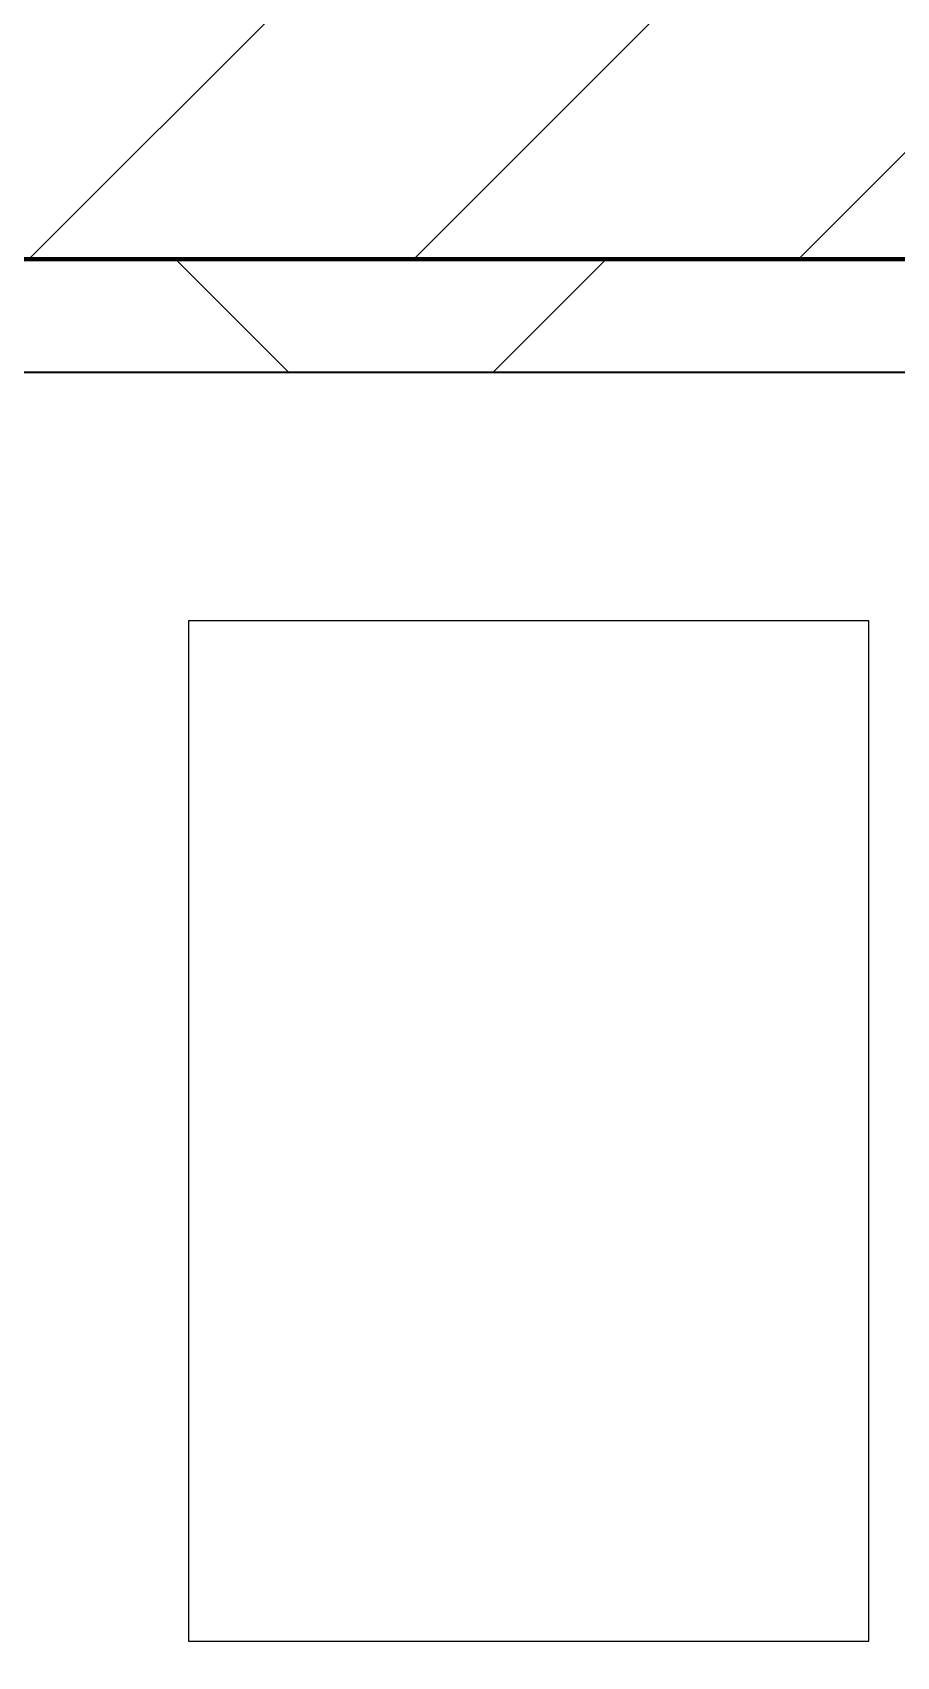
# Model space of a CAD drawing. Header units: millimetres. Extents: x -794868 to -715506, y -16735 to 22434.
# Drawn here: x -731801 to -731420, y 7328 to 8044 of the extents above; entities that cross this region are included whole.
import ezdxf
from ezdxf.xclip import XClip

# ---------------------------------------------------------------- set-up
doc = ezdxf.new("R2010")
doc.units = ezdxf.units.MM
doc.header["$XCLIPFRAME"] = 0
doc.layers.add('000 - WIPEOUT', color=250, linetype='Continuous')
doc.layers.add('A11_ALU.SOLID SHEET', color=2, linetype='Continuous')
for name, color, linetype, lineweight in [('A-GLAZ-CURT', 2, 'Continuous', 9), ('A-WALL', 5, 'Continuous', 35), ('A-WALL-FNSH', 2, 'Continuous', 35), ('A-WALL-PATT', 1, 'Continuous', 35)]:
    doc.layers.add(name, color=color, linetype=linetype, lineweight=lineweight)

# ---------------------------------------------------------------- blocks, each defined once
blk = doc.blocks.new('PPLS-PP19_Custom Tile Pattern - Custom Tile Pattern-V51-4262-01 ENLARGED UPPER PLATFORM LEVEL - REFLECTED CEILING PLAN - SHEET 3')
at = {"layer": 'A-GLAZ-CURT'}
for p, q in [((-300, 0), (300, 0)), ((300, 0), (-300, 0)), ((195.99, 0), (213.31, 0)), ((213.31, 0), (195.99, 0)), ((230.06, 0), (300, 0)), ((-300, -50), (300, -50)), ((300, -50), (-300, -50))]:
    blk.add_line(p, q, dxfattribs=at)
for points, knots in [([(-26.75, 0), (-27.82, 0), (-36.18, 0), (-53.55, 0), (-78.2, 0), (-110.94, 0), (-130.52, 0), (-147.74, 0), (-149.07, 0)], [-8718.362214, -8718.362214, -8718.362214, -8718.362214, -8532.293389, -8073.216054, -7508.296369, -7004.680444, -6449.282163, -6277.220794, -6277.220794, -6277.220794, -6277.220794]), ([(-134.15, 0), (-133.32, 0), (-130.31, 0), (-117.33, 0), (-92.04, 0), (-74.02, 0), (-62.74, 0), (-60.36, 0), (-59.97, 0)], [-7657.439573, -7657.439573, -7657.439573, -7657.439573, -7293.749979, -6839.55839, -6236.997189, -5713.340575, -5140.470607, -5006.787413, -5006.787413, -5006.787413, -5006.787413]), ([(-118.94, 0), (-117.03, 0), (-106.24, 0), (-86.68, 0), (-63.44, 0), (-55.07, 0), (-51.75, 0), (-51.08, 0)], [-5094.045796, -5094.045796, -5094.045796, -5094.045796, -4994.692869, -4542.524482, -4008.285538, -3689.699207, -3620.618929, -3620.618929, -3620.618929, -3620.618929]), ([(-36.33, 0), (-36.43, 0), (-37.27, 0), (-45.02, 0), (-46.13, 0), (-60.59, 0), (-81.23, 0), (-99.51, 0), (-114.02, 0), (-117.28, 0), (-118.78, 0)], [-1855.773136, -1855.773136, -1855.773136, -1855.773136, -1810.870157, -1672.078046, -1405.135169, -1060.00838, -740.068933, -229.489605, -116.330425, 0, 0, 0, 0]), ([(-36.62, 0), (-36.62, 0), (-40.35, 0), (-44.32, 0), (-58.97, 0), (-85.2, 0), (-107.61, 0), (-116.56, 0), (-117.56, 0)], [-4069.478503, -4069.478503, -4069.478503, -4069.478503, -3858.647035, -3538.256648, -2842.901703, -2193.204658, -1433.981041, -985.49888, -985.49888, -985.49888, -985.49888]), ([(-115.82, 0), (-114.96, 0), (-110.41, 0), (-96.78, 0), (-71.33, 0), (-42.53, 0), (-12.78, 0), (4.23, 0), (9.64, 0), (10.14, 0), (10.18, 0)], [-5724.064692, -5724.064692, -5724.064692, -5724.064692, -5430.283136, -5103.229623, -4799.173296, -4065.652676, -3589.737505, -3285.047089, -3066.359526, -3044.715262, -3044.715262, -3044.715262, -3044.715262]), ([(-51.36, 0), (-53.43, 0), (-60.28, 0), (-75.59, 0), (-94, 0), (-112.01, 0), (-114.94, 0), (-115.63, 0)], [-1583.251936, -1583.251936, -1583.251936, -1583.251936, -1466.981642, -1208.454564, -789.402658, -501.969187, -243.577221, -243.577221, -243.577221, -243.577221]), ([(-29.03, 0), (-33.97, 0), (-43.74, 0), (-56.37, 0), (-71.66, 0), (-77.83, 0), (-82.66, 0), (-83.28, 0), (-83.28, 0)], [-2680.714891, -2680.714891, -2680.714891, -2680.714891, -2413.671296, -2161.752162, -2006.592567, -1646.621388, -1424.436217, -1393.971743, -1393.971743, -1393.971743, -1393.971743]), ([(-83.28, 0), (-83.28, 0), (-82.91, 0), (-76.14, 0), (-64.83, 0), (-56.59, 0), (-51.99, 0)], [-1393.4169, -1393.4169, -1393.4169, -1393.4169, -1353.722004, -1274.333717, -1073.56893, -750.600169, -750.600169, -750.600169, -750.600169]), ([(-66.39, 0), (-66.39, 0), (-63.63, 0), (-58.22, 0), (-52.39, 0), (-51.06, 0)], [-2493.31794, -2493.31794, -2493.31794, -2493.31794, -2315.303971, -1809.437387, -1666.344719, -1666.344719, -1666.344719, -1666.344719]), ([(-51.07, 0), (-51.26, 0), (-58.48, 0), (-65.77, 0), (-66.37, 0), (-66.38, 0)], [-2993.550049, -2993.550049, -2993.550049, -2993.550049, -2981.410125, -2542.574734, -2498.224237, -2498.224237, -2498.224237, -2498.224237]), ([(-63.63, 0), (-61.49, 0), (-57.39, 0), (-54.49, 0), (-45.2, 0), (-40.79, 0), (-40.46, 0), (-40.44, 0)], [-2969.237017, -2969.237017, -2969.237017, -2969.237017, -2851.217951, -2734.127174, -2474.780881, -2410.990208, -2350.645972, -2350.645972, -2350.645972, -2350.645972]), ([(-58.83, 0), (-58.37, 0), (-57.29, 0), (-54.23, 0), (-46.33, 0), (-42.62, 0), (-41.76, 0)], [-4859.52896, -4859.52896, -4859.52896, -4859.52896, -4680.891996, -4469.85053, -4321.566175, -4270.495146, -4270.495146, -4270.495146, -4270.495146]), ([(76.63, 0), (74.8, 0), (67.65, 0), (53.52, 0), (37, 0), (24.07, 0), (12.82, 0), (-2.9, 0), (-20.62, 0), (-32.81, 0), (-44.41, 0), (-50.64, 0), (-51.51, 0)], [-3095.572228, -3095.572228, -3095.572228, -3095.572228, -2950.589685, -2634.532728, -2313.748533, -2106.613311, -1925.670641, -1617.263037, -1290.787923, -1039.307308, -819.71621, -668.521771, -668.521771, -668.521771, -668.521771]), ([(-51.47, 0), (-50.97, 0), (-47.32, 0), (-46.01, 0), (-40.22, 0), (-36.78, 0)], [-594.810991, -594.810991, -594.810991, -594.810991, -508.377888, -260.442412, 0, 0, 0, 0]), ([(9.32, 0), (9.08, 0), (7.65, 0), (2.57, 0), (-12.23, 0), (-25.64, 0), (-38.33, 0), (-47.43, 0), (-51.05, 0)], [-2922.926651, -2922.926651, -2922.926651, -2922.926651, -2882.788014, -2720.818881, -2518.50168, -2125.455881, -1792.521578, -1589.016822, -1589.016822, -1589.016822, -1589.016822]), ([(-51.03, 0), (-44.52, 0), (-33.84, 0), (-29.82, 0), (-29.19, 0)], [-1665.482825, -1665.482825, -1665.482825, -1665.482825, -963.711516, -666.19313, -666.19313, -666.19313, -666.19313]), ([(-51.03, 0), (-49.96, 0), (-44.07, 0), (-36.49, 0), (-33.57, 0), (-29.94, 0), (-28.57, 0)], [-727.834331, -727.834331, -727.834331, -727.834331, -651.549973, -296.515819, -83.513472, 0, 0, 0, 0]), ([(31.18, 0), (25.97, 0), (11.99, 0), (-16.6, 0), (-38.85, 0), (-50.86, 0)], [-4496.803627, -4496.803627, -4496.803627, -4496.803627, -4222.080604, -3745.412743, -2997.869085, -2997.869085, -2997.869085, -2997.869085]), ([(-50.82, 0), (-50.17, 0), (-46.86, 0), (-30.79, 0), (-18.03, 0), (7.75, 0), (13.52, 0), (16.81, 0)], [-3611.892917, -3611.892917, -3611.892917, -3611.892917, -3546.54457, -3315.260113, -2864.387349, -2439.246196, -2124.147208, -2124.147208, -2124.147208, -2124.147208]), ([(-41.76, 0), (-39.9, 0), (-37.72, 0), (-36.92, 0), (-36.77, 0)], [-4270.495146, -4270.495146, -4270.495146, -4270.495146, -4161.040818, -4106.245333, -4106.245333, -4106.245333, -4106.245333]), ([(-36.78, 0), (-32.43, 0), (-19.22, 0), (8.83, 0), (43.36, 0), (70.92, 0), (82.12, 0), (83.66, 0)], [-6191.144455, -6191.144455, -6191.144455, -6191.144455, -5862.463379, -5340.621928, -4573.028122, -4094.177415, -3869.465285, -3869.465285, -3869.465285, -3869.465285]), ([(-36.29, 0), (-36.29, 0), (-34.66, 0), (-28.88, 0), (-26.95, 0), (-26.54, 0)], [-9150.272121, -9150.272121, -9150.272121, -9150.272121, -9057.163041, -8919.836787, -8834.607043, -8834.607043, -8834.607043, -8834.607043]), ([(30.82, 0), (29.27, 0), (20.14, 0), (3.54, 0), (-16.58, 0), (-34.76, 0), (-36.04, 0)], [-10462.034656, -10462.034656, -10462.034656, -10462.034656, -10363.088938, -9884.23066, -9424.652049, -9182.880979, -9182.880979, -9182.880979, -9182.880979]), ([(-33.34, 0), (-33.34, 0), (-32.93, 0), (-31.16, 0), (-30.52, 0)], [-2415.024266, -2415.024266, -2415.024266, -2415.024266, -2357.633367, -2323.618664, -2323.618664, -2323.618664, -2323.618664]), ([(70.61, 0), (66.16, 0), (55.8, 0), (39.61, 0), (24.74, 0), (2.64, 0), (-17.84, 0), (-30.57, 0), (-31.82, 0), (-32, 0)], [-4647.237329, -4647.237329, -4647.237329, -4647.237329, -4326.416877, -4098.545751, -3766.694881, -3333.063701, -2994.501669, -2698.150104, -2614.070998, -2614.070998, -2614.070998, -2614.070998]), ([(-30.76, 0), (-30.73, 0), (-29.99, 0), (-23.47, 0), (-15.75, 0), (-15.19, 0)], [-54176.191683, -54176.191683, -54176.191683, -54176.191683, -54157.274271, -53749.15266, -53717.791567, -53717.791567, -53717.791567, -53717.791567]), ([(-30.52, 0), (-27.11, 0), (-17.83, 0), (0.75, 0), (12.38, 0), (16.82, 0)], [-2323.618664, -2323.618664, -2323.618664, -2323.618664, -2142.497158, -1716.209403, -1452.261665, -1452.261665, -1452.261665, -1452.261665]), ([(-13, 0), (-14.35, 0), (-17.68, 0), (-25.97, 0), (-29.52, 0), (-30.21, 0)], [-55207.591944, -55207.591944, -55207.591944, -55207.591944, -54789.006179, -54461.685999, -54290.791712, -54290.791712, -54290.791712, -54290.791712]), ([(8.33, 0), (8.19, 0), (7.18, 0), (0.32, 0), (-13.89, 0), (-24.92, 0), (-29.03, 0)], [-3574.286521, -3574.286521, -3574.286521, -3574.286521, -3526.962355, -3285.499107, -2903.012179, -2680.714891, -2680.714891, -2680.714891, -2680.714891]), ([(-28.98, 0), (-28.66, 0), (-27.39, 0), (-24.45, 0), (-22.56, 0)], [-166.548282, -166.548282, -166.548282, -166.548282, -102.06493, 0, 0, 0, 0]), ([(-28.57, 0), (-26.93, 0), (-20.29, 0), (-11.45, 0), (2.08, 0), (10.92, 0), (15.18, 0), (15.75, 0)], [-5361.429781, -5361.429781, -5361.429781, -5361.429781, -5261.36855, -5050.479954, -4785.90057, -4596.498881, -4567.143888, -4567.143888, -4567.143888, -4567.143888]), ([(-22.56, 0), (-20.27, 0), (-17.03, 0), (-11.36, 0), (-7.66, 0), (-6.6, 0), (-6.44, 0)], [-56468.192263, -56468.192263, -56468.192263, -56468.192263, -56344.022017, -56303.229861, -56166.290093, -56124.392176, -56124.392176, -56124.392176, -56124.392176]), ([(-15.19, 0), (-13.07, 0), (7.48, 0), (42.48, 0), (69.73, 0), (83.74, 0)], [-461.142613, -461.142613, -461.142613, -461.142613, -429.606584, -390.253598, -347.429871, -347.429871, -347.429871, -347.429871]), ([(-6.54, 0), (-6.73, 0), (-7.2, 0), (-7.6, 0), (-7.79, 0)], [-56009.792147, -56009.792147, -56009.792147, -56009.792147, -55949.290093, -55895.192118, -55895.192118, -55895.192118, -55895.192118]), ([(-2.63, 0), (-2.47, 0), (-1.22, 0), (4.92, 0), (12.93, 0), (16.29, 0), (16.81, 0)], [-226.825321, -226.825321, -226.825321, -226.825321, -220.269177, -206.416616, -198.214427, -196.684822, -196.684822, -196.684822, -196.684822]), ([(103.09, 0), (101.08, 0), (86.31, 0), (63.34, 0), (35.84, 0), (12, 0), (3.08, 0), (-1.67, 0), (-2.25, 0)], [-375.435014, -375.435014, -375.435014, -375.435014, -369.147452, -330.153101, -307.516438, -285.83788, -246.234814, -234.646884, -234.646884, -234.646884, -234.646884]), ([(24.69, 0), (24.54, 0), (21.23, 0), (18.69, 0), (16.81, 0)], [-4368.572414, -4368.572414, -4368.572414, -4368.572414, -4306.476363, -4099.519334, -4099.519334, -4099.519334, -4099.519334]), ([(16.82, 0), (20.95, 0), (27.04, 0), (37.44, 0), (45.92, 0), (57.76, 0), (64.47, 0), (72.74, 0), (75.22, 0), (76.03, 0), (76.21, 0)], [-1452.202628, -1452.202628, -1452.202628, -1452.202628, -1206.526904, -1089.329421, -901.315459, -753.071572, -495.328968, -421.953223, -334.951786, -290.452333, -290.452333, -290.452333, -290.452333]), ([(16.85, 0), (18.85, 0), (21.97, 0), (24.62, 0), (24.72, 0), (24.72, 0)], [-4548.318215, -4548.318215, -4548.318215, -4548.318215, -4445.288762, -4384.376941, -4376.041937, -4376.041937, -4376.041937, -4376.041937]), ([(17.02, 0), (17.37, 0), (19.11, 0), (22.91, 0), (31, 0), (39.04, 0), (51.19, 0), (58.74, 0), (61.34, 0), (61.45, 0)], [-2117.316538, -2117.316538, -2117.316538, -2117.316538, -2084.094819, -1956.422387, -1818.904206, -1645.594513, -1443.202566, -1228.752106, -1120.932285, -1120.932285, -1120.932285, -1120.932285]), ([(18.16, 0), (19.15, 0), (24.25, 0), (25.66, 0), (26.12, 0)], [-5700.113719, -5700.113719, -5700.113719, -5700.113719, -5554.232259, -5302.431367, -5302.431367, -5302.431367, -5302.431367]), ([(84.71, 0), (84.02, 0), (80.87, 0), (74.4, 0), (62.26, 0), (51.85, 0), (43.81, 0), (29.53, 0), (20.67, 0), (18.85, 0), (18.16, 0)], [-7196.908554, -7196.908554, -7196.908554, -7196.908554, -7135.649961, -6924.452779, -6738.82075, -6548.303034, -6314.283804, -6135.05769, -5972.647715, -5832.674503, -5832.674503, -5832.674503, -5832.674503]), ([(27.44, 0), (27.9, 0), (29.54, 0), (38.07, 0), (53.39, 0), (71.67, 0), (81.69, 0), (83.85, 0), (84.58, 0)], [-5037.309798, -5037.309798, -5037.309798, -5037.309798, -4887.603822, -4705.298446, -4353.683244, -3960.84581, -3759.045785, -3579.141173, -3579.141173, -3579.141173, -3579.141173]), ([(27.89, 0), (29.09, 0), (33.4, 0), (48.37, 0), (71.92, 0), (100.57, 0), (116.36, 0), (128.63, 0), (128.95, 0)], [-147.777612, -147.777612, -147.777612, -147.777612, -135.792042, -118.513713, -97.899267, -63.759246, -39.050993, -35.895543, -35.895543, -35.895543, -35.895543]), ([(53.18, 0), (53.06, 0), (52.22, 0), (44.99, 0), (36.46, 0), (30.82, 0)], [-622.740158, -622.740158, -622.740158, -622.740158, -566.066452, -360.610861, 0, 0, 0, 0]), ([(136.44, 0), (121.66, 0), (86.93, 0), (51.16, 0), (31.18, 0)], [-106.750556, -106.750556, -106.750556, -106.750556, -59.610984, 0, 0, 0, 0]), ([(168.37, 0), (167.68, 0), (162.47, 0), (147.02, 0), (109.77, 0), (76.86, 0), (57.82, 0), (46.51, 0), (41.18, 0), (36.02, 0), (35.54, 0), (35.54, 0)], [-543.375029, -543.375029, -543.375029, -543.375029, -530.793311, -458.593899, -401.860199, -357.622665, -341.267687, -334.000314, -326.15566, -319.318397, -317.489778, -317.489778, -317.489778, -317.489778]), ([(36.29, 0), (37.77, 0), (48.82, 0), (63.08, 0), (76.7, 0), (84.7, 0)], [-314.598523, -314.598523, -314.598523, -314.598523, -305.899624, -287.17622, -256.485477, -256.485477, -256.485477, -256.485477]), ([(61.47, 0), (61.47, 0), (61.21, 0), (54.61, 0), (53.71, 0), (53.56, 0)], [-1113.311073, -1113.311073, -1113.311073, -1113.311073, -1096.402191, -891.204116, -747.28819, -747.28819, -747.28819, -747.28819]), ([(76.22, 0), (75.58, 0), (73.64, 0), (71.05, 0), (70.61, 0)], [-193.634889, -193.634889, -193.634889, -193.634889, -31.537676, 0, 0, 0, 0]), ([(84.72, 0), (85.63, 0), (87.28, 0), (92.51, 0), (94.33, 0)], [-3568.038888, -3568.038888, -3568.038888, -3568.038888, -3336.541051, -2783.776468, -2783.776468, -2783.776468, -2783.776468]), ([(84.83, 0), (102.78, 0), (120.63, 0), (138.28, 0), (138.53, 0)], [-346.313304, -346.313304, -346.313304, -346.313304, -291.370682, -290.5735, -290.5735, -290.5735, -290.5735]), ([(114.39, 0), (114.2, 0), (112.08, 0), (105.42, 0), (93.32, 0), (88.61, 0), (84.98, 0)], [-8148.58938, -8148.58938, -8148.58938, -8148.58938, -8105.191388, -7723.759874, -7531.75727, -7205.068504, -7205.068504, -7205.068504, -7205.068504]), ([(85.43, 0), (87, 0), (102.6, 0), (124.45, 0), (132.42, 0), (134.6, 0)], [-255.559425, -255.559425, -255.559425, -255.559425, -249.500363, -194.761443, -152.241002, -152.241002, -152.241002, -152.241002]), ([(94.4, 0), (94.4, 0), (94.64, 0), (99.11, 0), (108.97, 0), (120.79, 0), (139.94, 0), (163.31, 0), (185.23, 0), (193.62, 0), (194.69, 0), (194.79, 0)], [-2348.345796, -2348.345796, -2348.345796, -2348.345796, -2310.419338, -2233.599744, -2052.234781, -1843.028543, -1530.39897, -1095.004608, -529.74427, -295.064701, -265.121568, -265.121568, -265.121568, -265.121568]), ([(129.02, 0), (129.02, 0), (124.41, 0), (122.35, 0), (114.96, 0), (108.04, 0), (103.09, 0)], [-35.386604, -35.386604, -35.386604, -35.386604, -31.430235, -22.807238, -15.488593, 0, 0, 0, 0]), ([(157.9, 0), (156.77, 0), (151.67, 0), (143.29, 0), (134.04, 0), (126.24, 0), (118.6, 0), (114.23, 0), (111.98, 0), (105.66, 0), (105.23, 0), (105.23, 0)], [-10292.955006, -10292.955006, -10292.955006, -10292.955006, -10098.273015, -9847.788484, -9677.714971, -9567.007022, -9453.21225, -9220.200448, -9012.77275, -8966.157302, -8929.495943, -8929.495943, -8929.495943, -8929.495943]), ([(105.26, 0), (105.52, 0), (111.01, 0), (112.65, 0), (113.59, 0)], [-8920.561005, -8920.561005, -8920.561005, -8920.561005, -8814.835624, -8577.462505, -8577.462505, -8577.462505, -8577.462505]), ([(128.58, 0), (128.8, 0), (130.16, 0), (139.26, 0), (152.67, 0), (161.24, 0), (162.19, 0), (162.75, 0)], [-633.326174, -633.326174, -633.326174, -633.326174, -627.736123, -618.981161, -602.094757, -592.980799, -581.414464, -581.414464, -581.414464, -581.414464]), ([(137.1, 0), (136, 0), (133.64, 0), (129.87, 0), (129.11, 0)], [-670.405967, -670.405967, -670.405967, -670.405967, -651.020627, -640.742133, -640.742133, -640.742133, -640.742133]), ([(193.8, 0), (193.33, 0), (190.11, 0), (183.13, 0), (171, 0), (161.95, 0), (161.28, 0), (158.35, 0), (157.85, 0), (157.77, 0)], [-11665.349007, -11665.349007, -11665.349007, -11665.349007, -11565.880756, -11105.624034, -10839.086983, -10768.332124, -10666.779182, -10580.760289, -10550.278881, -10550.278881, -10550.278881, -10550.278881]), ([(300, 0), (286.53, 0), (254.22, 0), (207.11, 0), (177.41, 0), (159.34, 0), (158.33, 0), (158.3, 0)], [-285.253232, -285.253232, -285.253232, -285.253232, -244.693688, -187.987675, -143.776725, -129.632772, -123.352749, -123.352749, -123.352749, -123.352749]), ([(159.07, 0), (159.13, 0), (160.84, 0), (165.21, 0), (174.15, 0), (185.98, 0), (205.87, 0), (214.97, 0), (220.4, 0)], [-115.643202, -115.643202, -115.643202, -115.643202, -114.681583, -87.660824, -65.295536, -41.623857, -24.459831, -8.425503, -8.425503, -8.425503, -8.425503]), ([(162.75, 0), (165.4, 0), (170.91, 0), (172.61, 0), (172.61, 0)], [-111.264224, -111.264224, -111.264224, -111.264224, -56.742688, -19.085662, -19.085662, -19.085662, -19.085662]), ([(219.97, 0), (215.93, 0), (199.91, 0), (182.99, 0), (174.27, 0), (169.67, 0), (168.99, 0)], [-8998.814218, -8998.814218, -8998.814218, -8998.814218, -8717.832359, -8253.978395, -8152.463617, -8069.855175, -8069.855175, -8069.855175, -8069.855175]), ([(215.22, 0), (214.62, 0), (210.55, 0), (203.98, 0), (187.54, 0), (175.3, 0), (169.49, 0)], [-203.825446, -203.825446, -203.825446, -203.825446, -198.527383, -184.406837, -162.427601, -142.916156, -142.916156, -142.916156, -142.916156]), ([(171.51, 0), (176.48, 0), (193.23, 0), (201.73, 0), (208.81, 0), (212.24, 0), (217.66, 0), (219.78, 0)], [-7971.819559, -7971.819559, -7971.819559, -7971.819559, -7784.112253, -7606.717214, -7289.299508, -7042.621073, -6915.603924, -6915.603924, -6915.603924, -6915.603924]), ([(172.07, 0), (177.66, 0), (187.87, 0), (201.08, 0), (207.47, 0), (213.96, 0), (215.11, 0)], [-255.364076, -255.364076, -255.364076, -255.364076, -237.955587, -223.92608, -215.862851, -208.75215, -208.75215, -208.75215, -208.75215]), ([(220.36, 0), (221.31, 0), (228.24, 0), (242.06, 0), (246.54, 0), (246.96, 0)], [-10647.382834, -10647.382834, -10647.382834, -10647.382834, -10511.382485, -9925.173265, -9834.877357, -9834.877357, -9834.877357, -9834.877357]), ([(220.39, 0), (225.89, 0), (244.65, 0), (266.73, 0), (281.71, 0), (291.71, 0), (296.52, 0), (297.86, 0), (298.09, 0)], [-6903.602608, -6903.602608, -6903.602608, -6903.602608, -6582.165592, -6068.460911, -5766.029927, -5566.724884, -5280.360606, -5199.253518, -5199.253518, -5199.253518, -5199.253518]), ([(300, 0), (288.22, 0), (262, 0), (232.21, 0), (221.9, 0), (220.44, 0)], [-12528.858583, -12528.858583, -12528.858583, -12528.858583, -11905.454923, -11162.864862, -10951.147568, -10951.147568, -10951.147568, -10951.147568]), ([(247.1, 0), (246.76, 0), (245.04, 0), (238.34, 0), (226.56, 0), (223.43, 0), (220.58, 0), (220.51, 0)], [-9649.085549, -9649.085549, -9649.085549, -9649.085549, -9581.591397, -9406.094246, -9221.510254, -9016.44624, -9011.715038, -9011.715038, -9011.715038, -9011.715038]), ([(284.76, 0), (284.76, 0), (285.09, 0), (287.47, 0), (293.59, 0), (297.76, 0), (300, 0)], [-4110.630118, -4110.630118, -4110.630118, -4110.630118, -4053.389046, -3959.664717, -3862.421465, -3746.95702, -3746.95702, -3746.95702, -3746.95702]), ([(297.38, 0), (295.84, 0), (291.62, 0), (285.38, 0), (284.87, 0)], [-4803.172655, -4803.172655, -4803.172655, -4803.172655, -4358.271401, -4143.037883, -4143.037883, -4143.037883, -4143.037883])]:
    blk.add_open_spline(points, degree=3, knots=knots, dxfattribs=at)
for points in [[(-39.84, 0), (-39.08, 0), (-38.11, 0), (-37.36, 0)], [(16.02, 0), (13.33, 0), (10.77, 0), (9.63, 0)], [(17.98, 0), (20.62, 0), (23.03, 0), (24.49, 0)], [(24.49, 0), (25.23, 0), (25.72, 0), (26.04, 0)], [(80.35, 0), (79.57, 0), (78.27, 0), (76.63, 0)], [(84.06, 0), (83.48, 0), (82.41, 0), (81.72, 0)], [(168.74, 0), (168.74, 0), (169.81, 0), (171.51, 0)], [(195.11, 0), (194.91, 0), (194.44, 0), (193.8, 0)], [(220.41, 0), (219.77, 0), (219.3, 0), (219.02, 0)], [(221.13, 0), (223.79, 0), (226.71, 0), (230.06, 0)]]:
    blk.add_open_spline(points, degree=3, dxfattribs=at)
blk = doc.blocks.new('PPLS-PP19_Custom Tile Pattern - Custom Tile Pattern-V52-4262-01 ENLARGED UPPER PLATFORM LEVEL - REFLECTED CEILING PLAN - SHEET 3')
at = {"layer": 'A-GLAZ-CURT'}
for p, q in [((-300, 0), (299.21, 0)), ((299.21, 0), (-300, 0)), ((-293.07, 0), (-275.75, 0)), ((-275.75, 0), (-293.07, 0)), ((-300, -50), (299.21, -50)), ((299.21, -50), (-300, -50))]:
    blk.add_line(p, q, dxfattribs=at)
at = {"layer": 'A-GLAZ-CURT', "flags": 128}
for points in [[(-300, 0), (-291.56, 0), (-283.3, 0), (-275.2, 0), (-267.26, 0), (-259.45, 0), (-251.77, 0), (-244.2, 0)], [(-244.39, 0), (-251.96, 0), (-259.67, 0), (-267.51, 0), (-275.48, 0), (-283.55, 0), (-291.73, 0), (-300, 0)]]:
    blk.add_lwpolyline(points, dxfattribs=at)
at = {"layer": 'A-GLAZ-CURT'}
for points, knots in [([(-300, 0), (-284.65, 0), (-236.57, 0), (-174.61, 0), (-129.95, 0), (-113.94, 0), (-108.68, 0), (-108.52, 0)], [-5323.127839, -5323.127839, -5323.127839, -5323.127839, -4502.809032, -2700.551212, -1002.059161, -460.363443, -443.593987, -443.593987, -443.593987, -443.593987]), ([(-243.8, 0), (-256.31, 0), (-274.51, 0), (-294.48, 0), (-300, 0)], [-14498.342287, -14498.342287, -14498.342287, -14498.342287, -13729.592194, -13439.944408, -13439.944408, -13439.944408, -13439.944408])]:
    blk.add_open_spline(points, degree=3, knots=knots, dxfattribs=at)
blk = doc.blocks.new('*U685')
at = {"layer": 'A-GLAZ-CURT', "rotation": 180}
for name, p in [('PPLS-PP19_Custom Tile Pattern - Custom Tile Pattern-V52-4262-01 ENLARGED UPPER PLATFORM LEVEL - REFLECTED CEILING PLAN - SHEET 3', (12600, 4315)), ('PPLS-PP19_Custom Tile Pattern - Custom Tile Pattern-V51-4262-01 ENLARGED UPPER PLATFORM LEVEL - REFLECTED CEILING PLAN - SHEET 3', (13200, 4315))]:
    blk.add_blockref(name, p, dxfattribs=at)
blk = doc.blocks.new('*U1030')
at = {"color": 3}
blk.add_wipeout([(-225, -4650), (225, -4650), (225, -4950), (-225, -4950)], dxfattribs=at).dxf.layer = '000 - WIPEOUT'
at = {"layer": 'A11_ALU.SOLID SHEET', "color": 0, "linetype": 'ByBlock'}
blk.add_lwpolyline([(-225, -4950), (225, -4950), (225, -4650), (-225, -4650)], close=True, dxfattribs=at)
blk = doc.blocks.new('*U2281')
blk.add_lwpolyline([(-1246.65, 550), (17930.33, 550), (17930.33, 4315), (-1246.65, 4315)], close=True)
at = {"layer": 'A11_ALU.SOLID SHEET', "color": 0, "linetype": 'ByBlock', "rotation": 90}
blk.add_blockref('*U1030', (8300, 3980.5), dxfattribs=at)

msp = doc.modelspace()

# ---------------------------------------------------------------- block references
at = {"layer": 'A11_ALU.SOLID SHEET'}
ref = msp.add_blockref('*U2281', (-744682.37, 3579.02), dxfattribs=at)
XClip(ref).set_block_clipping_path([(-45801.3280238605, -9620.0077451947), (23704.0078937773, 10334.9999958097)])

# ---------------------------------------------------------------- next in the draw order: hatches: boundary and pattern name
at = {"layer": 'A-WALL-PATT', "lineweight": 9}
h = msp.add_hatch(dxfattribs=at)
h.set_pattern_fill('FP_2', color=256, style=0, pattern_type=2)
h.set_pattern_definition([(45, (0, 0), (-84.852814, 84.852814), [])])
h.paths.add_polyline_path([(-726702.04, 7944.02), (-726702.04, 8144.02), (-745928.95, 8144.02), (-745928.95, 7944.02), (-741941.23, 7944.02), (-741939.02, 7948.97), (-741927.94, 7944.02), (-737141.23, 7944.02), (-737139.02, 7948.97), (-737127.94, 7944.02), (-727494.49, 7944.02)])
h = msp.add_hatch(dxfattribs=at)
h.set_pattern_fill('FP_3', color=256, style=0, pattern_type=2)
h.set_pattern_definition([(45, (0, 0), (-212.13203, 212.13203), []), (135, (0, 0), (-212.13203, -212.13203), [])])
h.paths.add_polyline_path([(-726752.04, 7894.02), (-726702.04, 7894.02), (-726702.04, 7944.02), (-737127.94, 7944.02), (-737091.55, 7927.76), (-737089.44, 7931.09), (-737082.37, 7934.02), (-737075.3, 7931.09), (-737072.37, 7924.02), (-737072.37, 7919.2), (-737016.03, 7894.02), (-727494.49, 7894.02)])
h.paths.add_polyline_path([(-737675.94, 7894.02), (-737126.34, 7894.02), (-737157.37, 7907.88), (-737141.23, 7944.02), (-741927.94, 7944.02), (-741891.55, 7927.76), (-741889.44, 7931.09), (-741882.37, 7934.02), (-741875.3, 7931.09), (-741872.37, 7924.02), (-741872.37, 7919.2), (-741816.03, 7894.02), (-737811.69, 7894.02)])
h.paths.add_polyline_path([(-742087.9, 7894.02), (-741926.34, 7894.02), (-741957.37, 7907.88), (-741941.23, 7944.02), (-745928.95, 7944.02), (-745928.95, 7894.02), (-742155.77, 7894.02)])

# ---------------------------------------------------------------- next in the draw order: linework, layer by layer
at = {"layer": 'A-WALL', "color": 7, "lineweight": 70}
for p, q in [((-726702.04, 7944.02), (-735982.37, 7944.02)), ((-735982.37, 7944.02), (-726702.04, 7944.02))]:
    msp.add_line(p, q, dxfattribs=at)
at = {"layer": 'A-WALL-FNSH', "color": 250}
msp.add_line((-726752.04, 7894.02), (-735982.37, 7894.02), dxfattribs=at)

# ---------------------------------------------------------------- next in the draw order: block references
msp.add_blockref('*U685', (-744682.37, 3579.02))

doc.saveas('drawing.dxf')
